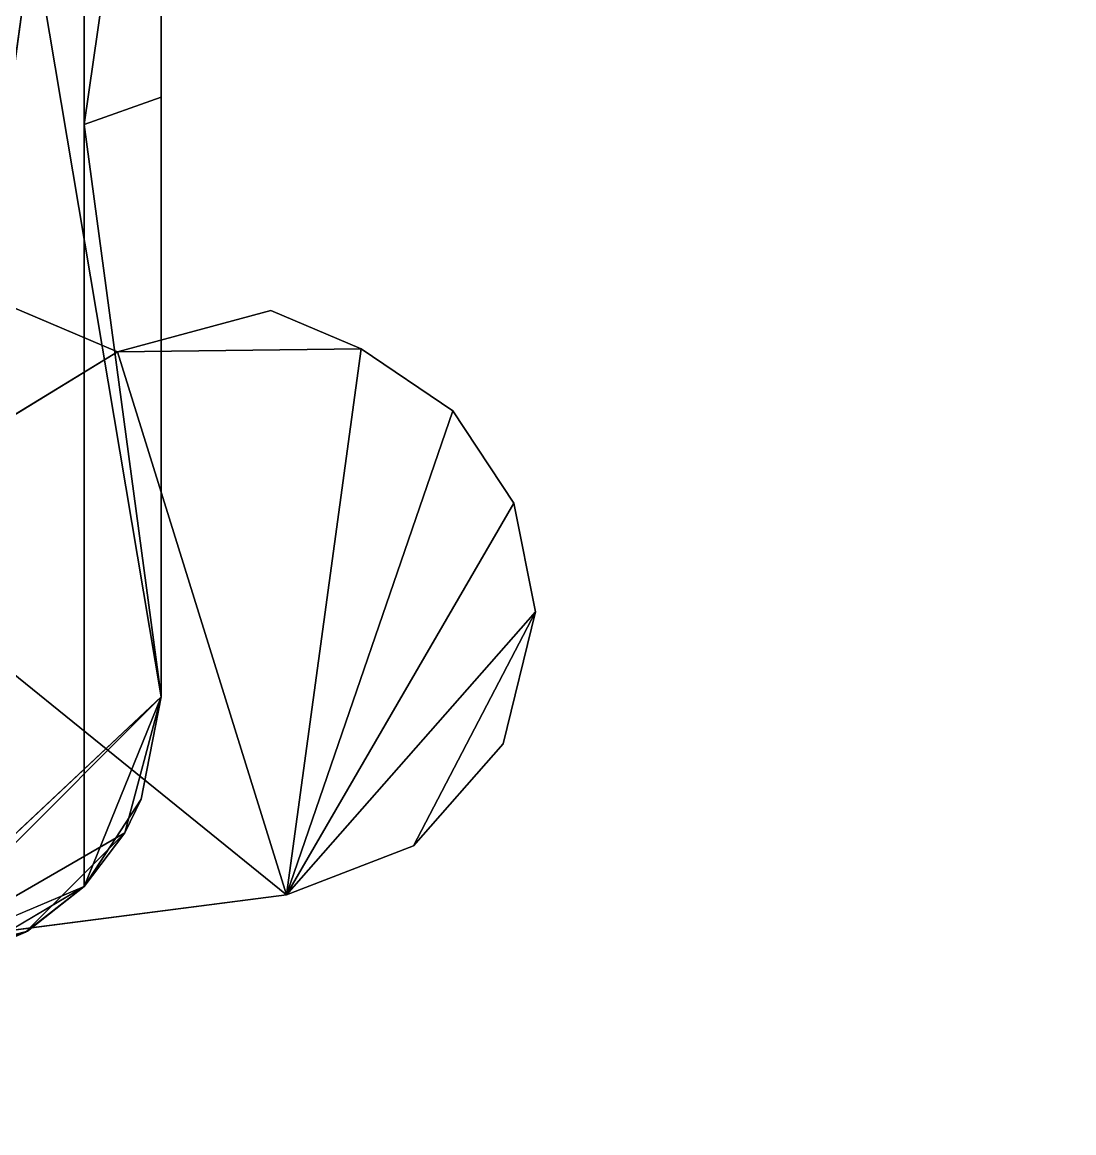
# Model space of a CAD drawing. Extents: x -80 to 3098, y -1530 to 80.
# Drawn here: x 2401.46 to 2413.07, y -1379.36 to -1367.1 of the extents above; entities that cross this region are included whole.
import ezdxf

# ---------------------------------------------------------------- set-up
doc = ezdxf.new("R2010")
doc.units = 0

# ---------------------------------------------------------------- blocks, each defined once
blk = doc.blocks.new('Kogan.esquinero recto derecho gola.Suelo1', base_point=(0, 68))
at = {"layer": 'Blanco', "color": 0}
for points in [[(0, 68), (0, 617), (1307, 617), (1307, 68)], [(0, 68, 18), (0, 617, 18), (1307, 617, 18), (1307, 68, 18)]]:
    blk.add_3dface(points, dxfattribs=at)
blk = doc.blocks.new('Kogan.esquinero recto derecho gola.Suelo')
at = {"layer": 'Blanco'}
blk.add_blockref('Kogan.esquinero recto derecho gola.Suelo1', (0, 68), dxfattribs=at)
blk = doc.blocks.new('Kogan.esquinero recto derecho gola.gola placa sin fijaciones [1]1', base_point=(1307, 86, 708))
at = {"layer": 'f-Grey Extreme Matt', "color": 0}
for points in [[(1307, 86, 780), (1307, 68, 780), (557, 68, 780), (557, 86, 780)], [(557, 86, 708), (557, 68, 708), (1307, 68, 708), (1307, 86, 708)]]:
    blk.add_3dface(points, dxfattribs=at)
blk = doc.blocks.new('Kogan.esquinero recto derecho gola.gola placa sin fijaciones [1]')
at = {"layer": 'f-Grey Extreme Matt'}
blk.add_blockref('Kogan.esquinero recto derecho gola.gola placa sin fijaciones [1]1', (1307, 86, 708), dxfattribs=at)
blk = doc.blocks.new('Kogan.esquinero recto derecho gola.puerta std (doble) [1]1', base_point=(1264.55, 68.8, 591.5))
at = {"layer": 'ACCESSORY', "color": 0, "invisible_edges": 8}
for points in [[(1282.61, 76.13, 623.65), (1281.412, 75.893, 623.65), (1285.734, 73.384, 623.65), (1282.61, 76.13, 623.65)], [(1282.61, 76.13, 623.65), (1281.412, 75.893, 623.65), (1285.734, 73.384, 623.65), (1282.61, 76.13, 623.65)], [(1282.61, 76.13, 616.35), (1281.412, 75.893, 616.35), (1281.412, 75.893, 623.65), (1282.61, 76.13, 616.35)], [(1282.61, 76.13, 616.35), (1281.412, 75.893, 616.35), (1281.412, 75.893, 623.65), (1282.61, 76.13, 616.35)], [(1282.61, 76.13, 623.65), (1282.61, 76.13, 616.35), (1281.412, 75.893, 623.65), (1282.61, 76.13, 623.65)], [(1282.61, 76.13, 623.65), (1282.61, 76.13, 616.35), (1281.412, 75.893, 623.65), (1282.61, 76.13, 623.65)], [(1285.734, 73.384, 616.35), (1281.412, 75.893, 616.35), (1282.61, 76.13, 616.35), (1285.734, 73.384, 616.35)], [(1285.734, 73.384, 616.35), (1281.412, 75.893, 616.35), (1282.61, 76.13, 616.35), (1285.734, 73.384, 616.35)], [(1285.193, 74.783, 623.65), (1282.61, 76.13, 623.65), (1285.734, 73.384, 623.65), (1285.193, 74.783, 623.65)], [(1285.193, 74.783, 623.65), (1282.61, 76.13, 623.65), (1285.734, 73.384, 623.65), (1285.193, 74.783, 623.65)], [(1285.193, 74.783, 623.65), (1284.067, 75.773, 623.65), (1282.61, 76.13, 623.65), (1285.193, 74.783, 623.65)], [(1285.193, 74.783, 623.65), (1284.067, 75.773, 623.65), (1282.61, 76.13, 623.65), (1285.193, 74.783, 623.65)], [(1282.61, 76.13, 623.65), (1284.067, 75.773, 623.65), (1284.067, 75.773, 616.35), (1282.61, 76.13, 623.65)], [(1282.61, 76.13, 623.65), (1284.067, 75.773, 623.65), (1284.067, 75.773, 616.35), (1282.61, 76.13, 623.65)], [(1282.61, 76.13, 616.35), (1282.61, 76.13, 623.65), (1284.067, 75.773, 616.35), (1282.61, 76.13, 616.35)], [(1282.61, 76.13, 616.35), (1282.61, 76.13, 623.65), (1284.067, 75.773, 616.35), (1282.61, 76.13, 616.35)], [(1285.193, 74.783, 616.35), (1285.734, 73.384, 616.35), (1282.61, 76.13, 616.35), (1285.193, 74.783, 616.35)], [(1285.193, 74.783, 616.35), (1285.734, 73.384, 616.35), (1282.61, 76.13, 616.35), (1285.193, 74.783, 616.35)], [(1284.067, 75.773, 616.35), (1285.193, 74.783, 616.35), (1282.61, 76.13, 616.35), (1284.067, 75.773, 616.35)], [(1284.067, 75.773, 616.35), (1285.193, 74.783, 616.35), (1282.61, 76.13, 616.35), (1284.067, 75.773, 616.35)], [(1281.412, 75.893, 623.65), (1280.394, 75.219, 623.65), (1285.734, 73.384, 623.65), (1281.412, 75.893, 623.65)], [(1281.412, 75.893, 623.65), (1280.394, 75.219, 623.65), (1285.734, 73.384, 623.65), (1281.412, 75.893, 623.65)], [(1281.412, 75.893, 623.65), (1280.394, 75.219, 616.35), (1280.394, 75.219, 623.65), (1281.412, 75.893, 623.65)], [(1281.412, 75.893, 623.65), (1280.394, 75.219, 616.35), (1280.394, 75.219, 623.65), (1281.412, 75.893, 623.65)], [(1281.412, 75.893, 616.35), (1280.394, 75.219, 616.35), (1281.412, 75.893, 623.65), (1281.412, 75.893, 616.35)], [(1281.412, 75.893, 616.35), (1280.394, 75.219, 616.35), (1281.412, 75.893, 623.65), (1281.412, 75.893, 616.35)], [(1280.394, 75.219, 616.35), (1281.412, 75.893, 616.35), (1285.734, 73.384, 616.35), (1280.394, 75.219, 616.35)], [(1280.394, 75.219, 616.35), (1281.412, 75.893, 616.35), (1285.734, 73.384, 616.35), (1280.394, 75.219, 616.35)], [(1280.394, 75.219, 623.65), (1279.709, 74.208, 623.65), (1285.734, 73.384, 623.65), (1280.394, 75.219, 623.65)], [(1280.394, 75.219, 623.65), (1279.709, 74.208, 623.65), (1285.734, 73.384, 623.65), (1280.394, 75.219, 623.65)], [(1279.709, 74.208, 616.35), (1280.394, 75.219, 616.35), (1285.734, 73.384, 616.35), (1279.709, 74.208, 616.35)], [(1279.709, 74.208, 616.35), (1280.394, 75.219, 616.35), (1285.734, 73.384, 616.35), (1279.709, 74.208, 616.35)], [(1279.287, 73.211, 623.65), (1279.741, 71.517, 623.65), (1279.709, 74.208, 623.65), (1279.287, 73.211, 623.65)], [(1279.287, 73.211, 623.65), (1279.741, 71.517, 623.65), (1279.709, 74.208, 623.65), (1279.287, 73.211, 623.65)], [(1279.287, 73.211, 616.35), (1279.287, 73.211, 623.65), (1279.709, 74.208, 623.65), (1279.287, 73.211, 616.35)], [(1279.287, 73.211, 616.35), (1279.287, 73.211, 623.65), (1279.709, 74.208, 623.65), (1279.287, 73.211, 616.35)], [(1279.709, 74.208, 616.35), (1279.287, 73.211, 616.35), (1279.709, 74.208, 623.65), (1279.709, 74.208, 616.35)], [(1279.709, 74.208, 616.35), (1279.287, 73.211, 616.35), (1279.709, 74.208, 623.65), (1279.709, 74.208, 616.35)], [(1279.287, 73.211, 616.35), (1279.709, 74.208, 616.35), (1279.741, 71.517, 616.35), (1279.287, 73.211, 616.35)], [(1279.287, 73.211, 616.35), (1279.709, 74.208, 616.35), (1279.741, 71.517, 616.35), (1279.287, 73.211, 616.35)], [(1279.709, 74.208, 623.65), (1279.741, 71.517, 623.65), (1285.734, 73.384, 623.65), (1279.709, 74.208, 623.65)], [(1279.709, 74.208, 623.65), (1279.741, 71.517, 623.65), (1285.734, 73.384, 623.65), (1279.709, 74.208, 623.65)], [(1279.741, 71.517, 616.35), (1279.709, 74.208, 616.35), (1285.734, 73.384, 616.35), (1279.741, 71.517, 616.35)], [(1279.741, 71.517, 616.35), (1279.709, 74.208, 616.35), (1285.734, 73.384, 616.35), (1279.741, 71.517, 616.35)], [(1281.671, 68.357, 623.65), (1285.734, 73.384, 623.65), (1279.741, 71.517, 623.65), (1281.671, 68.357, 623.65)], [(1281.671, 68.357, 623.65), (1285.734, 73.384, 623.65), (1279.741, 71.517, 623.65), (1281.671, 68.357, 623.65)], [(1279.741, 71.517, 616.35), (1285.734, 73.384, 616.35), (1281.671, 68.357, 616.35), (1279.741, 71.517, 616.35)], [(1279.741, 71.517, 616.35), (1285.734, 73.384, 616.35), (1281.671, 68.357, 616.35), (1279.741, 71.517, 616.35)], [(1285.734, 73.384, 623.65), (1281.671, 68.357, 623.65), (1286.625, 66.499, 623.65), (1285.734, 73.384, 623.65)], [(1285.734, 73.384, 623.65), (1281.671, 68.357, 623.65), (1286.625, 66.499, 623.65), (1285.734, 73.384, 623.65)], [(1285.734, 73.384, 616.35), (1286.625, 66.499, 616.35), (1281.671, 68.357, 616.35), (1285.734, 73.384, 616.35)], [(1285.734, 73.384, 616.35), (1286.625, 66.499, 616.35), (1281.671, 68.357, 616.35), (1285.734, 73.384, 616.35)], [(1267.55, 72, 648.5), (1264.55, 68.8, 648.5), (1283.55, 72, 648.5), (1267.55, 72, 648.5)], [(1267.55, 72, 648.5), (1264.55, 68.8, 648.5), (1283.55, 72, 648.5), (1267.55, 72, 648.5)], [(1264.55, 68.8, 648.5), (1286.55, 68.8, 648.5), (1283.55, 72, 648.5), (1264.55, 68.8, 648.5)], [(1264.55, 68.8, 648.5), (1286.55, 68.8, 648.5), (1283.55, 72, 648.5), (1264.55, 68.8, 648.5)], [(1267.55, 72, 591.5), (1283.55, 72, 591.5), (1264.55, 68.8, 591.5), (1267.55, 72, 591.5)], [(1267.55, 72, 591.5), (1283.55, 72, 591.5), (1264.55, 68.8, 591.5), (1267.55, 72, 591.5)], [(1286.55, 68.8, 591.5), (1264.55, 68.8, 591.5), (1283.55, 72, 591.5), (1286.55, 68.8, 591.5)], [(1286.55, 68.8, 591.5), (1264.55, 68.8, 591.5), (1283.55, 72, 591.5), (1286.55, 68.8, 591.5)], [(1271.345, 72, 632.956), (1267.55, 72, 648.5), (1276.931, 72, 636.858), (1271.345, 72, 632.956)], [(1271.345, 72, 632.956), (1267.55, 72, 648.5), (1276.931, 72, 636.858), (1271.345, 72, 632.956)], [(1283.55, 72, 648.5), (1276.931, 72, 636.858), (1267.55, 72, 648.5), (1283.55, 72, 648.5)], [(1283.55, 72, 648.5), (1276.931, 72, 636.858), (1267.55, 72, 648.5), (1283.55, 72, 648.5)], [(1271.345, 72, 607.044), (1276.931, 72, 603.142), (1267.55, 72, 591.5), (1271.345, 72, 607.044)], [(1271.345, 72, 607.044), (1276.931, 72, 603.142), (1267.55, 72, 591.5), (1271.345, 72, 607.044)], [(1283.55, 72, 591.5), (1267.55, 72, 591.5), (1276.931, 72, 603.142), (1283.55, 72, 591.5)], [(1283.55, 72, 591.5), (1267.55, 72, 591.5), (1276.931, 72, 603.142), (1283.55, 72, 591.5)], [(1277.233, 71.15, 636.992), (1270.383, 71.15, 631.897), (1271.345, 72, 632.956), (1277.233, 71.15, 636.992)], [(1277.233, 71.15, 636.992), (1270.383, 71.15, 631.897), (1271.345, 72, 632.956), (1277.233, 71.15, 636.992)], [(1277.233, 71.15, 603.008), (1271.345, 72, 607.044), (1270.383, 71.15, 608.103), (1277.233, 71.15, 603.008)], [(1277.233, 71.15, 603.008), (1271.345, 72, 607.044), (1270.383, 71.15, 608.103), (1277.233, 71.15, 603.008)], [(1276.931, 72, 636.858), (1277.233, 71.15, 636.992), (1271.345, 72, 632.956), (1276.931, 72, 636.858)], [(1276.931, 72, 636.858), (1277.233, 71.15, 636.992), (1271.345, 72, 632.956), (1276.931, 72, 636.858)], [(1276.931, 72, 603.142), (1271.345, 72, 607.044), (1277.233, 71.15, 603.008), (1276.931, 72, 603.142)], [(1276.931, 72, 603.142), (1271.345, 72, 607.044), (1277.233, 71.15, 603.008), (1276.931, 72, 603.142)], [(1283.55, 72, 638.473), (1276.931, 72, 636.858), (1283.55, 72, 648.5), (1283.55, 72, 638.473)], [(1283.55, 72, 638.473), (1276.931, 72, 636.858), (1283.55, 72, 648.5), (1283.55, 72, 638.473)], [(1276.931, 72, 636.858), (1283.55, 72, 638.473), (1277.233, 71.15, 636.992), (1276.931, 72, 636.858)], [(1276.931, 72, 636.858), (1283.55, 72, 638.473), (1277.233, 71.15, 636.992), (1276.931, 72, 636.858)], [(1276.931, 72, 603.142), (1277.233, 71.15, 603.008), (1283.55, 72, 601.527), (1276.931, 72, 603.142)], [(1276.931, 72, 603.142), (1277.233, 71.15, 603.008), (1283.55, 72, 601.527), (1276.931, 72, 603.142)], [(1283.55, 72, 601.527), (1283.55, 72, 591.5), (1276.931, 72, 603.142), (1283.55, 72, 601.527)], [(1283.55, 72, 601.527), (1283.55, 72, 591.5), (1276.931, 72, 603.142), (1283.55, 72, 601.527)], [(1285.642, 71.15, 638.468), (1277.233, 71.15, 636.992), (1283.55, 72, 638.473), (1285.642, 71.15, 638.468)], [(1285.642, 71.15, 638.468), (1277.233, 71.15, 636.992), (1283.55, 72, 638.473), (1285.642, 71.15, 638.468)], [(1277.233, 71.15, 603.008), (1285.642, 71.15, 601.532), (1283.55, 72, 601.527), (1277.233, 71.15, 603.008)], [(1277.233, 71.15, 603.008), (1285.642, 71.15, 601.532), (1283.55, 72, 601.527), (1277.233, 71.15, 603.008)], [(1283.55, 72, 648.5), (1286.55, 68.8, 648.5), (1286.55, 69, 648.5), (1283.55, 72, 648.5)], [(1283.55, 72, 648.5), (1286.55, 68.8, 648.5), (1286.55, 69, 648.5), (1283.55, 72, 648.5)], [(1285.05, 71.598, 648.5), (1283.55, 72, 648.5), (1286.55, 69, 648.5), (1285.05, 71.598, 648.5)], [(1285.05, 71.598, 648.5), (1283.55, 72, 648.5), (1286.55, 69, 648.5), (1285.05, 71.598, 648.5)], [(1283.55, 72, 648.5), (1285.05, 71.598, 648.5), (1284.68, 71.779, 638.5), (1283.55, 72, 648.5)], [(1283.55, 72, 648.5), (1285.05, 71.598, 648.5), (1284.68, 71.779, 638.5), (1283.55, 72, 648.5)], [(1283.55, 72, 638.473), (1283.55, 72, 648.5), (1284.68, 71.779, 638.5), (1283.55, 72, 638.473)], [(1283.55, 72, 638.473), (1283.55, 72, 648.5), (1284.68, 71.779, 638.5), (1283.55, 72, 638.473)], [(1284.68, 71.779, 638.5), (1285.642, 71.15, 638.468), (1283.55, 72, 638.473), (1284.68, 71.779, 638.5)], [(1284.68, 71.779, 638.5), (1285.642, 71.15, 638.468), (1283.55, 72, 638.473), (1284.68, 71.779, 638.5)], [(1285.642, 71.15, 601.532), (1284.679, 71.78, 601.5), (1283.55, 72, 601.527), (1285.642, 71.15, 601.532)], [(1285.642, 71.15, 601.532), (1284.679, 71.78, 601.5), (1283.55, 72, 601.527), (1285.642, 71.15, 601.532)], [(1283.55, 72, 601.527), (1284.679, 71.78, 601.5), (1283.55, 72, 591.5), (1283.55, 72, 601.527)], [(1283.55, 72, 601.527), (1284.679, 71.78, 601.5), (1283.55, 72, 591.5), (1283.55, 72, 601.527)], [(1283.55, 72, 591.5), (1284.679, 71.78, 601.5), (1285.05, 71.598, 591.5), (1283.55, 72, 591.5)], [(1283.55, 72, 591.5), (1284.679, 71.78, 601.5), (1285.05, 71.598, 591.5), (1283.55, 72, 591.5)], [(1285.642, 71.15, 601.532), (1285.05, 71.598, 591.5), (1284.679, 71.78, 601.5), (1285.642, 71.15, 601.532)], [(1285.642, 71.15, 601.532), (1285.05, 71.598, 591.5), (1284.679, 71.78, 601.5), (1285.642, 71.15, 601.532)], [(1284.68, 71.779, 638.5), (1285.05, 71.598, 648.5), (1285.642, 71.15, 638.468), (1284.68, 71.779, 638.5)], [(1284.68, 71.779, 638.5), (1285.05, 71.598, 648.5), (1285.642, 71.15, 638.468), (1284.68, 71.779, 638.5)], [(1286.148, 70.5, 648.5), (1285.05, 71.598, 648.5), (1286.55, 69, 648.5), (1286.148, 70.5, 648.5)], [(1286.148, 70.5, 648.5), (1285.05, 71.598, 648.5), (1286.55, 69, 648.5), (1286.148, 70.5, 648.5)], [(1285.05, 71.598, 648.5), (1286.148, 70.5, 648.5), (1285.642, 71.15, 638.468), (1285.05, 71.598, 648.5)], [(1285.05, 71.598, 648.5), (1286.148, 70.5, 648.5), (1285.642, 71.15, 638.468), (1285.05, 71.598, 648.5)], [(1285.642, 71.15, 601.532), (1286.148, 70.5, 591.5), (1285.05, 71.598, 591.5), (1285.642, 71.15, 601.532)], [(1285.642, 71.15, 601.532), (1286.148, 70.5, 591.5), (1285.05, 71.598, 591.5), (1285.642, 71.15, 601.532)], [(1285.05, 71.598, 591.5), (1286.148, 70.5, 591.5), (1286.55, 69, 591.5), (1285.05, 71.598, 591.5)], [(1285.05, 71.598, 591.5), (1286.148, 70.5, 591.5), (1286.55, 69, 591.5), (1285.05, 71.598, 591.5)], [(1278.885, 69.497, 623.65), (1281.671, 68.357, 623.65), (1279.741, 71.517, 623.65), (1278.885, 69.497, 623.65)], [(1278.885, 69.497, 623.65), (1281.671, 68.357, 623.65), (1279.741, 71.517, 623.65), (1278.885, 69.497, 623.65)], [(1278.885, 69.497, 616.35), (1279.741, 71.517, 616.35), (1281.671, 68.357, 616.35), (1278.885, 69.497, 616.35)], [(1278.885, 69.497, 616.35), (1279.741, 71.517, 616.35), (1281.671, 68.357, 616.35), (1278.885, 69.497, 616.35)], [(1277.233, 71.15, 636.992), (1271, 71.15, 630.1), (1270.383, 71.15, 631.897), (1277.233, 71.15, 636.992)], [(1277.233, 71.15, 636.992), (1271, 71.15, 630.1), (1270.383, 71.15, 631.897), (1277.233, 71.15, 636.992)], [(1270.383, 71.15, 608.103), (1271, 71.15, 609.9), (1277.233, 71.15, 603.008), (1270.383, 71.15, 608.103)], [(1270.383, 71.15, 608.103), (1271, 71.15, 609.9), (1277.233, 71.15, 603.008), (1270.383, 71.15, 608.103)], [(1285.642, 71.15, 630.1), (1271, 71.15, 630.1), (1277.233, 71.15, 636.992), (1285.642, 71.15, 630.1)], [(1285.642, 71.15, 630.1), (1271, 71.15, 630.1), (1277.233, 71.15, 636.992), (1285.642, 71.15, 630.1)], [(1271, 71.15, 630.1), (1286.55, 69, 630.1), (1271, 57.6, 630.1), (1271, 71.15, 630.1)], [(1271, 71.15, 630.1), (1286.55, 69, 630.1), (1271, 57.6, 630.1), (1271, 71.15, 630.1)], [(1271, 71.15, 630.1), (1285.642, 71.15, 630.1), (1286.55, 69, 630.1), (1271, 71.15, 630.1)], [(1271, 71.15, 630.1), (1285.642, 71.15, 630.1), (1286.55, 69, 630.1), (1271, 71.15, 630.1)], [(1271, 71.15, 609.9), (1271, 57.6, 609.9), (1286.55, 69, 609.9), (1271, 71.15, 609.9)], [(1271, 71.15, 609.9), (1271, 57.6, 609.9), (1286.55, 69, 609.9), (1271, 71.15, 609.9)], [(1285.642, 71.15, 609.9), (1271, 71.15, 609.9), (1286.55, 69, 609.9), (1285.642, 71.15, 609.9)], [(1285.642, 71.15, 609.9), (1271, 71.15, 609.9), (1286.55, 69, 609.9), (1285.642, 71.15, 609.9)], [(1285.642, 71.15, 609.9), (1277.233, 71.15, 603.008), (1271, 71.15, 609.9), (1285.642, 71.15, 609.9)], [(1285.642, 71.15, 609.9), (1277.233, 71.15, 603.008), (1271, 71.15, 609.9), (1285.642, 71.15, 609.9)], [(1285.642, 71.15, 638.468), (1285.642, 71.15, 630.1), (1277.233, 71.15, 636.992), (1285.642, 71.15, 638.468)], [(1285.642, 71.15, 638.468), (1285.642, 71.15, 630.1), (1277.233, 71.15, 636.992), (1285.642, 71.15, 638.468)], [(1285.642, 71.15, 601.532), (1277.233, 71.15, 603.008), (1285.642, 71.15, 609.9), (1285.642, 71.15, 601.532)], [(1285.642, 71.15, 601.532), (1277.233, 71.15, 603.008), (1285.642, 71.15, 609.9), (1285.642, 71.15, 601.532)], [(1286.134, 70.524, 630.1), (1285.642, 71.15, 638.468), (1286.148, 70.5, 648.5), (1286.134, 70.524, 630.1)], [(1286.134, 70.524, 630.1), (1285.642, 71.15, 638.468), (1286.148, 70.5, 648.5), (1286.134, 70.524, 630.1)], [(1285.642, 71.15, 630.1), (1285.642, 71.15, 638.468), (1286.134, 70.524, 630.1), (1285.642, 71.15, 630.1)], [(1285.642, 71.15, 630.1), (1285.642, 71.15, 638.468), (1286.134, 70.524, 630.1), (1285.642, 71.15, 630.1)], [(1286.55, 69, 630.1), (1285.642, 71.15, 630.1), (1286.134, 70.524, 630.1), (1286.55, 69, 630.1)], [(1286.55, 69, 630.1), (1285.642, 71.15, 630.1), (1286.134, 70.524, 630.1), (1286.55, 69, 630.1)], [(1285.642, 71.15, 609.9), (1286.55, 69, 609.9), (1286.444, 69.79, 609.9), (1285.642, 71.15, 609.9)], [(1285.642, 71.15, 609.9), (1286.55, 69, 609.9), (1286.444, 69.79, 609.9), (1285.642, 71.15, 609.9)], [(1285.642, 71.15, 609.9), (1286.444, 69.79, 609.9), (1286.134, 70.524, 609.9), (1285.642, 71.15, 609.9)], [(1285.642, 71.15, 609.9), (1286.444, 69.79, 609.9), (1286.134, 70.524, 609.9), (1285.642, 71.15, 609.9)], [(1285.642, 71.15, 601.532), (1286.134, 70.524, 609.9), (1286.148, 70.5, 591.5), (1285.642, 71.15, 601.532)], [(1285.642, 71.15, 601.532), (1286.134, 70.524, 609.9), (1286.148, 70.5, 591.5), (1285.642, 71.15, 601.532)], [(1285.642, 71.15, 609.9), (1286.134, 70.524, 609.9), (1285.642, 71.15, 601.532), (1285.642, 71.15, 609.9)], [(1285.642, 71.15, 609.9), (1286.134, 70.524, 609.9), (1285.642, 71.15, 601.532), (1285.642, 71.15, 609.9)], [(1286.444, 69.79, 630.1), (1286.134, 70.524, 630.1), (1286.148, 70.5, 648.5), (1286.444, 69.79, 630.1)], [(1286.444, 69.79, 630.1), (1286.134, 70.524, 630.1), (1286.148, 70.5, 648.5), (1286.444, 69.79, 630.1)], [(1286.444, 69.79, 630.1), (1286.55, 69, 630.1), (1286.134, 70.524, 630.1), (1286.444, 69.79, 630.1)], [(1286.444, 69.79, 630.1), (1286.55, 69, 630.1), (1286.134, 70.524, 630.1), (1286.444, 69.79, 630.1)], [(1286.444, 69.79, 609.9), (1286.148, 70.5, 591.5), (1286.134, 70.524, 609.9), (1286.444, 69.79, 609.9)], [(1286.444, 69.79, 609.9), (1286.148, 70.5, 591.5), (1286.134, 70.524, 609.9), (1286.444, 69.79, 609.9)], [(1286.55, 69, 648.5), (1286.444, 69.79, 630.1), (1286.148, 70.5, 648.5), (1286.55, 69, 648.5)], [(1286.55, 69, 648.5), (1286.444, 69.79, 630.1), (1286.148, 70.5, 648.5), (1286.55, 69, 648.5)], [(1286.55, 69, 591.5), (1286.148, 70.5, 591.5), (1286.444, 69.79, 609.9), (1286.55, 69, 591.5)], [(1286.55, 69, 591.5), (1286.148, 70.5, 591.5), (1286.444, 69.79, 609.9), (1286.55, 69, 591.5)]]:
    blk.add_3dface(points, dxfattribs=at)
at = {"layer": 'ACCESSORY', "color": 0}
for points in [[(1285.193, 74.783, 623.65), (1285.193, 74.783, 616.35), (1284.067, 75.773, 616.35), (1284.067, 75.773, 623.65)], [(1285.193, 74.783, 623.65), (1285.193, 74.783, 616.35), (1284.067, 75.773, 616.35), (1284.067, 75.773, 623.65)], [(1280.394, 75.219, 623.65), (1280.394, 75.219, 616.35), (1279.709, 74.208, 616.35), (1279.709, 74.208, 623.65)], [(1280.394, 75.219, 623.65), (1280.394, 75.219, 616.35), (1279.709, 74.208, 616.35), (1279.709, 74.208, 623.65)], [(1285.734, 73.384, 623.65), (1285.734, 73.384, 616.35), (1285.193, 74.783, 616.35), (1285.193, 74.783, 623.65)], [(1285.734, 73.384, 623.65), (1285.734, 73.384, 616.35), (1285.193, 74.783, 616.35), (1285.193, 74.783, 623.65)], [(1286.625, 66.499, 623.65), (1286.625, 66.499, 616.35), (1285.734, 73.384, 616.35), (1285.734, 73.384, 623.65)], [(1286.625, 66.499, 623.65), (1286.625, 66.499, 616.35), (1285.734, 73.384, 616.35), (1285.734, 73.384, 623.65)], [(1279.741, 71.517, 616.35), (1279.741, 71.517, 623.65), (1279.287, 73.211, 623.65), (1279.287, 73.211, 616.35)], [(1279.741, 71.517, 616.35), (1279.741, 71.517, 623.65), (1279.287, 73.211, 623.65), (1279.287, 73.211, 616.35)], [(1283.55, 72, 591.5), (1285.05, 71.598, 591.5), (1286.55, 69, 591.5), (1286.55, 68.8, 591.5)], [(1283.55, 72, 591.5), (1285.05, 71.598, 591.5), (1286.55, 69, 591.5), (1286.55, 68.8, 591.5)], [(1279.741, 71.517, 623.65), (1279.741, 71.517, 616.35), (1278.885, 69.497, 616.35), (1278.885, 69.497, 623.65)], [(1279.741, 71.517, 623.65), (1279.741, 71.517, 616.35), (1278.885, 69.497, 616.35), (1278.885, 69.497, 623.65)]]:
    blk.add_3dface(points, dxfattribs=at)
blk = doc.blocks.new('Kogan.esquinero recto derecho gola.puerta std (doble) [1]2', base_point=(1264.55, 68.8, 91.5))
at = {"layer": 'ACCESSORY', "color": 0, "invisible_edges": 8}
for points in [[(1282.61, 76.13, 123.65), (1281.412, 75.893, 123.65), (1285.734, 73.384, 123.65), (1282.61, 76.13, 123.65)], [(1282.61, 76.13, 123.65), (1281.412, 75.893, 123.65), (1285.734, 73.384, 123.65), (1282.61, 76.13, 123.65)], [(1282.61, 76.13, 116.35), (1281.412, 75.893, 116.35), (1281.412, 75.893, 123.65), (1282.61, 76.13, 116.35)], [(1282.61, 76.13, 116.35), (1281.412, 75.893, 116.35), (1281.412, 75.893, 123.65), (1282.61, 76.13, 116.35)], [(1282.61, 76.13, 123.65), (1282.61, 76.13, 116.35), (1281.412, 75.893, 123.65), (1282.61, 76.13, 123.65)], [(1282.61, 76.13, 123.65), (1282.61, 76.13, 116.35), (1281.412, 75.893, 123.65), (1282.61, 76.13, 123.65)], [(1285.734, 73.384, 116.35), (1281.412, 75.893, 116.35), (1282.61, 76.13, 116.35), (1285.734, 73.384, 116.35)], [(1285.734, 73.384, 116.35), (1281.412, 75.893, 116.35), (1282.61, 76.13, 116.35), (1285.734, 73.384, 116.35)], [(1285.193, 74.783, 123.65), (1282.61, 76.13, 123.65), (1285.734, 73.384, 123.65), (1285.193, 74.783, 123.65)], [(1285.193, 74.783, 123.65), (1282.61, 76.13, 123.65), (1285.734, 73.384, 123.65), (1285.193, 74.783, 123.65)], [(1285.193, 74.783, 123.65), (1284.067, 75.773, 123.65), (1282.61, 76.13, 123.65), (1285.193, 74.783, 123.65)], [(1285.193, 74.783, 123.65), (1284.067, 75.773, 123.65), (1282.61, 76.13, 123.65), (1285.193, 74.783, 123.65)], [(1282.61, 76.13, 123.65), (1284.067, 75.773, 123.65), (1284.067, 75.773, 116.35), (1282.61, 76.13, 123.65)], [(1282.61, 76.13, 123.65), (1284.067, 75.773, 123.65), (1284.067, 75.773, 116.35), (1282.61, 76.13, 123.65)], [(1282.61, 76.13, 116.35), (1282.61, 76.13, 123.65), (1284.067, 75.773, 116.35), (1282.61, 76.13, 116.35)], [(1282.61, 76.13, 116.35), (1282.61, 76.13, 123.65), (1284.067, 75.773, 116.35), (1282.61, 76.13, 116.35)], [(1285.193, 74.783, 116.35), (1285.734, 73.384, 116.35), (1282.61, 76.13, 116.35), (1285.193, 74.783, 116.35)], [(1285.193, 74.783, 116.35), (1285.734, 73.384, 116.35), (1282.61, 76.13, 116.35), (1285.193, 74.783, 116.35)], [(1284.067, 75.773, 116.35), (1285.193, 74.783, 116.35), (1282.61, 76.13, 116.35), (1284.067, 75.773, 116.35)], [(1284.067, 75.773, 116.35), (1285.193, 74.783, 116.35), (1282.61, 76.13, 116.35), (1284.067, 75.773, 116.35)], [(1281.412, 75.893, 123.65), (1280.394, 75.219, 123.65), (1285.734, 73.384, 123.65), (1281.412, 75.893, 123.65)], [(1281.412, 75.893, 123.65), (1280.394, 75.219, 123.65), (1285.734, 73.384, 123.65), (1281.412, 75.893, 123.65)], [(1281.412, 75.893, 123.65), (1280.394, 75.219, 116.35), (1280.394, 75.219, 123.65), (1281.412, 75.893, 123.65)], [(1281.412, 75.893, 123.65), (1280.394, 75.219, 116.35), (1280.394, 75.219, 123.65), (1281.412, 75.893, 123.65)], [(1281.412, 75.893, 116.35), (1280.394, 75.219, 116.35), (1281.412, 75.893, 123.65), (1281.412, 75.893, 116.35)], [(1281.412, 75.893, 116.35), (1280.394, 75.219, 116.35), (1281.412, 75.893, 123.65), (1281.412, 75.893, 116.35)], [(1280.394, 75.219, 116.35), (1281.412, 75.893, 116.35), (1285.734, 73.384, 116.35), (1280.394, 75.219, 116.35)], [(1280.394, 75.219, 116.35), (1281.412, 75.893, 116.35), (1285.734, 73.384, 116.35), (1280.394, 75.219, 116.35)], [(1280.394, 75.219, 123.65), (1279.709, 74.208, 123.65), (1285.734, 73.384, 123.65), (1280.394, 75.219, 123.65)], [(1280.394, 75.219, 123.65), (1279.709, 74.208, 123.65), (1285.734, 73.384, 123.65), (1280.394, 75.219, 123.65)], [(1279.709, 74.208, 116.35), (1280.394, 75.219, 116.35), (1285.734, 73.384, 116.35), (1279.709, 74.208, 116.35)], [(1279.709, 74.208, 116.35), (1280.394, 75.219, 116.35), (1285.734, 73.384, 116.35), (1279.709, 74.208, 116.35)], [(1279.287, 73.211, 123.65), (1279.741, 71.517, 123.65), (1279.709, 74.208, 123.65), (1279.287, 73.211, 123.65)], [(1279.287, 73.211, 123.65), (1279.741, 71.517, 123.65), (1279.709, 74.208, 123.65), (1279.287, 73.211, 123.65)], [(1279.287, 73.211, 116.35), (1279.287, 73.211, 123.65), (1279.709, 74.208, 123.65), (1279.287, 73.211, 116.35)], [(1279.287, 73.211, 116.35), (1279.287, 73.211, 123.65), (1279.709, 74.208, 123.65), (1279.287, 73.211, 116.35)], [(1279.709, 74.208, 116.35), (1279.287, 73.211, 116.35), (1279.709, 74.208, 123.65), (1279.709, 74.208, 116.35)], [(1279.709, 74.208, 116.35), (1279.287, 73.211, 116.35), (1279.709, 74.208, 123.65), (1279.709, 74.208, 116.35)], [(1279.287, 73.211, 116.35), (1279.709, 74.208, 116.35), (1279.741, 71.517, 116.35), (1279.287, 73.211, 116.35)], [(1279.287, 73.211, 116.35), (1279.709, 74.208, 116.35), (1279.741, 71.517, 116.35), (1279.287, 73.211, 116.35)], [(1279.709, 74.208, 123.65), (1279.741, 71.517, 123.65), (1285.734, 73.384, 123.65), (1279.709, 74.208, 123.65)], [(1279.709, 74.208, 123.65), (1279.741, 71.517, 123.65), (1285.734, 73.384, 123.65), (1279.709, 74.208, 123.65)], [(1279.741, 71.517, 116.35), (1279.709, 74.208, 116.35), (1285.734, 73.384, 116.35), (1279.741, 71.517, 116.35)], [(1279.741, 71.517, 116.35), (1279.709, 74.208, 116.35), (1285.734, 73.384, 116.35), (1279.741, 71.517, 116.35)], [(1281.671, 68.357, 123.65), (1285.734, 73.384, 123.65), (1279.741, 71.517, 123.65), (1281.671, 68.357, 123.65)], [(1281.671, 68.357, 123.65), (1285.734, 73.384, 123.65), (1279.741, 71.517, 123.65), (1281.671, 68.357, 123.65)], [(1279.741, 71.517, 116.35), (1285.734, 73.384, 116.35), (1281.671, 68.357, 116.35), (1279.741, 71.517, 116.35)], [(1279.741, 71.517, 116.35), (1285.734, 73.384, 116.35), (1281.671, 68.357, 116.35), (1279.741, 71.517, 116.35)], [(1285.734, 73.384, 123.65), (1281.671, 68.357, 123.65), (1286.625, 66.499, 123.65), (1285.734, 73.384, 123.65)], [(1285.734, 73.384, 123.65), (1281.671, 68.357, 123.65), (1286.625, 66.499, 123.65), (1285.734, 73.384, 123.65)], [(1285.734, 73.384, 116.35), (1286.625, 66.499, 116.35), (1281.671, 68.357, 116.35), (1285.734, 73.384, 116.35)], [(1285.734, 73.384, 116.35), (1286.625, 66.499, 116.35), (1281.671, 68.357, 116.35), (1285.734, 73.384, 116.35)], [(1267.55, 72, 148.5), (1264.55, 68.8, 148.5), (1283.55, 72, 148.5), (1267.55, 72, 148.5)], [(1267.55, 72, 148.5), (1264.55, 68.8, 148.5), (1283.55, 72, 148.5), (1267.55, 72, 148.5)], [(1264.55, 68.8, 148.5), (1286.55, 68.8, 148.5), (1283.55, 72, 148.5), (1264.55, 68.8, 148.5)], [(1264.55, 68.8, 148.5), (1286.55, 68.8, 148.5), (1283.55, 72, 148.5), (1264.55, 68.8, 148.5)], [(1267.55, 72, 91.5), (1283.55, 72, 91.5), (1264.55, 68.8, 91.5), (1267.55, 72, 91.5)], [(1267.55, 72, 91.5), (1283.55, 72, 91.5), (1264.55, 68.8, 91.5), (1267.55, 72, 91.5)], [(1286.55, 68.8, 91.5), (1264.55, 68.8, 91.5), (1283.55, 72, 91.5), (1286.55, 68.8, 91.5)], [(1286.55, 68.8, 91.5), (1264.55, 68.8, 91.5), (1283.55, 72, 91.5), (1286.55, 68.8, 91.5)], [(1271.345, 72, 132.956), (1267.55, 72, 148.5), (1276.931, 72, 136.858), (1271.345, 72, 132.956)], [(1271.345, 72, 132.956), (1267.55, 72, 148.5), (1276.931, 72, 136.858), (1271.345, 72, 132.956)], [(1283.55, 72, 148.5), (1276.931, 72, 136.858), (1267.55, 72, 148.5), (1283.55, 72, 148.5)], [(1283.55, 72, 148.5), (1276.931, 72, 136.858), (1267.55, 72, 148.5), (1283.55, 72, 148.5)], [(1271.345, 72, 107.044), (1276.931, 72, 103.142), (1267.55, 72, 91.5), (1271.345, 72, 107.044)], [(1271.345, 72, 107.044), (1276.931, 72, 103.142), (1267.55, 72, 91.5), (1271.345, 72, 107.044)], [(1283.55, 72, 91.5), (1267.55, 72, 91.5), (1276.931, 72, 103.142), (1283.55, 72, 91.5)], [(1283.55, 72, 91.5), (1267.55, 72, 91.5), (1276.931, 72, 103.142), (1283.55, 72, 91.5)], [(1277.233, 71.15, 136.992), (1270.383, 71.15, 131.897), (1271.345, 72, 132.956), (1277.233, 71.15, 136.992)], [(1277.233, 71.15, 136.992), (1270.383, 71.15, 131.897), (1271.345, 72, 132.956), (1277.233, 71.15, 136.992)], [(1277.233, 71.15, 103.008), (1271.345, 72, 107.044), (1270.383, 71.15, 108.103), (1277.233, 71.15, 103.008)], [(1277.233, 71.15, 103.008), (1271.345, 72, 107.044), (1270.383, 71.15, 108.103), (1277.233, 71.15, 103.008)], [(1276.931, 72, 136.858), (1277.233, 71.15, 136.992), (1271.345, 72, 132.956), (1276.931, 72, 136.858)], [(1276.931, 72, 136.858), (1277.233, 71.15, 136.992), (1271.345, 72, 132.956), (1276.931, 72, 136.858)], [(1276.931, 72, 103.142), (1271.345, 72, 107.044), (1277.233, 71.15, 103.008), (1276.931, 72, 103.142)], [(1276.931, 72, 103.142), (1271.345, 72, 107.044), (1277.233, 71.15, 103.008), (1276.931, 72, 103.142)], [(1283.55, 72, 138.473), (1276.931, 72, 136.858), (1283.55, 72, 148.5), (1283.55, 72, 138.473)], [(1283.55, 72, 138.473), (1276.931, 72, 136.858), (1283.55, 72, 148.5), (1283.55, 72, 138.473)], [(1276.931, 72, 136.858), (1283.55, 72, 138.473), (1277.233, 71.15, 136.992), (1276.931, 72, 136.858)], [(1276.931, 72, 136.858), (1283.55, 72, 138.473), (1277.233, 71.15, 136.992), (1276.931, 72, 136.858)], [(1276.931, 72, 103.142), (1277.233, 71.15, 103.008), (1283.55, 72, 101.527), (1276.931, 72, 103.142)], [(1276.931, 72, 103.142), (1277.233, 71.15, 103.008), (1283.55, 72, 101.527), (1276.931, 72, 103.142)], [(1283.55, 72, 101.527), (1283.55, 72, 91.5), (1276.931, 72, 103.142), (1283.55, 72, 101.527)], [(1283.55, 72, 101.527), (1283.55, 72, 91.5), (1276.931, 72, 103.142), (1283.55, 72, 101.527)], [(1285.642, 71.15, 138.468), (1277.233, 71.15, 136.992), (1283.55, 72, 138.473), (1285.642, 71.15, 138.468)], [(1285.642, 71.15, 138.468), (1277.233, 71.15, 136.992), (1283.55, 72, 138.473), (1285.642, 71.15, 138.468)], [(1277.233, 71.15, 103.008), (1285.642, 71.15, 101.532), (1283.55, 72, 101.527), (1277.233, 71.15, 103.008)], [(1277.233, 71.15, 103.008), (1285.642, 71.15, 101.532), (1283.55, 72, 101.527), (1277.233, 71.15, 103.008)], [(1283.55, 72, 148.5), (1286.55, 68.8, 148.5), (1286.55, 69, 148.5), (1283.55, 72, 148.5)], [(1283.55, 72, 148.5), (1286.55, 68.8, 148.5), (1286.55, 69, 148.5), (1283.55, 72, 148.5)], [(1285.05, 71.598, 148.5), (1283.55, 72, 148.5), (1286.55, 69, 148.5), (1285.05, 71.598, 148.5)], [(1285.05, 71.598, 148.5), (1283.55, 72, 148.5), (1286.55, 69, 148.5), (1285.05, 71.598, 148.5)], [(1283.55, 72, 148.5), (1285.05, 71.598, 148.5), (1284.68, 71.779, 138.5), (1283.55, 72, 148.5)], [(1283.55, 72, 148.5), (1285.05, 71.598, 148.5), (1284.68, 71.779, 138.5), (1283.55, 72, 148.5)], [(1283.55, 72, 138.473), (1283.55, 72, 148.5), (1284.68, 71.779, 138.5), (1283.55, 72, 138.473)], [(1283.55, 72, 138.473), (1283.55, 72, 148.5), (1284.68, 71.779, 138.5), (1283.55, 72, 138.473)], [(1284.68, 71.779, 138.5), (1285.642, 71.15, 138.468), (1283.55, 72, 138.473), (1284.68, 71.779, 138.5)], [(1284.68, 71.779, 138.5), (1285.642, 71.15, 138.468), (1283.55, 72, 138.473), (1284.68, 71.779, 138.5)], [(1285.642, 71.15, 101.532), (1284.679, 71.78, 101.5), (1283.55, 72, 101.527), (1285.642, 71.15, 101.532)], [(1285.642, 71.15, 101.532), (1284.679, 71.78, 101.5), (1283.55, 72, 101.527), (1285.642, 71.15, 101.532)], [(1283.55, 72, 101.527), (1284.679, 71.78, 101.5), (1283.55, 72, 91.5), (1283.55, 72, 101.527)], [(1283.55, 72, 101.527), (1284.679, 71.78, 101.5), (1283.55, 72, 91.5), (1283.55, 72, 101.527)], [(1283.55, 72, 91.5), (1284.679, 71.78, 101.5), (1285.05, 71.598, 91.5), (1283.55, 72, 91.5)], [(1283.55, 72, 91.5), (1284.679, 71.78, 101.5), (1285.05, 71.598, 91.5), (1283.55, 72, 91.5)], [(1285.642, 71.15, 101.532), (1285.05, 71.598, 91.5), (1284.679, 71.78, 101.5), (1285.642, 71.15, 101.532)], [(1285.642, 71.15, 101.532), (1285.05, 71.598, 91.5), (1284.679, 71.78, 101.5), (1285.642, 71.15, 101.532)], [(1284.68, 71.779, 138.5), (1285.05, 71.598, 148.5), (1285.642, 71.15, 138.468), (1284.68, 71.779, 138.5)], [(1284.68, 71.779, 138.5), (1285.05, 71.598, 148.5), (1285.642, 71.15, 138.468), (1284.68, 71.779, 138.5)], [(1286.148, 70.5, 148.5), (1285.05, 71.598, 148.5), (1286.55, 69, 148.5), (1286.148, 70.5, 148.5)], [(1286.148, 70.5, 148.5), (1285.05, 71.598, 148.5), (1286.55, 69, 148.5), (1286.148, 70.5, 148.5)], [(1285.05, 71.598, 148.5), (1286.148, 70.5, 148.5), (1285.642, 71.15, 138.468), (1285.05, 71.598, 148.5)], [(1285.05, 71.598, 148.5), (1286.148, 70.5, 148.5), (1285.642, 71.15, 138.468), (1285.05, 71.598, 148.5)], [(1285.642, 71.15, 101.532), (1286.148, 70.5, 91.5), (1285.05, 71.598, 91.5), (1285.642, 71.15, 101.532)], [(1285.642, 71.15, 101.532), (1286.148, 70.5, 91.5), (1285.05, 71.598, 91.5), (1285.642, 71.15, 101.532)], [(1285.05, 71.598, 91.5), (1286.148, 70.5, 91.5), (1286.55, 69, 91.5), (1285.05, 71.598, 91.5)], [(1285.05, 71.598, 91.5), (1286.148, 70.5, 91.5), (1286.55, 69, 91.5), (1285.05, 71.598, 91.5)], [(1278.885, 69.497, 123.65), (1281.671, 68.357, 123.65), (1279.741, 71.517, 123.65), (1278.885, 69.497, 123.65)], [(1278.885, 69.497, 123.65), (1281.671, 68.357, 123.65), (1279.741, 71.517, 123.65), (1278.885, 69.497, 123.65)], [(1278.885, 69.497, 116.35), (1279.741, 71.517, 116.35), (1281.671, 68.357, 116.35), (1278.885, 69.497, 116.35)], [(1278.885, 69.497, 116.35), (1279.741, 71.517, 116.35), (1281.671, 68.357, 116.35), (1278.885, 69.497, 116.35)], [(1277.233, 71.15, 136.992), (1271, 71.15, 130.1), (1270.383, 71.15, 131.897), (1277.233, 71.15, 136.992)], [(1277.233, 71.15, 136.992), (1271, 71.15, 130.1), (1270.383, 71.15, 131.897), (1277.233, 71.15, 136.992)], [(1270.383, 71.15, 108.103), (1271, 71.15, 109.9), (1277.233, 71.15, 103.008), (1270.383, 71.15, 108.103)], [(1270.383, 71.15, 108.103), (1271, 71.15, 109.9), (1277.233, 71.15, 103.008), (1270.383, 71.15, 108.103)], [(1285.642, 71.15, 130.1), (1271, 71.15, 130.1), (1277.233, 71.15, 136.992), (1285.642, 71.15, 130.1)], [(1285.642, 71.15, 130.1), (1271, 71.15, 130.1), (1277.233, 71.15, 136.992), (1285.642, 71.15, 130.1)], [(1271, 71.15, 130.1), (1286.55, 69, 130.1), (1271, 57.6, 130.1), (1271, 71.15, 130.1)], [(1271, 71.15, 130.1), (1286.55, 69, 130.1), (1271, 57.6, 130.1), (1271, 71.15, 130.1)], [(1271, 71.15, 130.1), (1285.642, 71.15, 130.1), (1286.55, 69, 130.1), (1271, 71.15, 130.1)], [(1271, 71.15, 130.1), (1285.642, 71.15, 130.1), (1286.55, 69, 130.1), (1271, 71.15, 130.1)], [(1271, 71.15, 109.9), (1271, 57.6, 109.9), (1286.55, 69, 109.9), (1271, 71.15, 109.9)], [(1271, 71.15, 109.9), (1271, 57.6, 109.9), (1286.55, 69, 109.9), (1271, 71.15, 109.9)], [(1285.642, 71.15, 109.9), (1271, 71.15, 109.9), (1286.55, 69, 109.9), (1285.642, 71.15, 109.9)], [(1285.642, 71.15, 109.9), (1271, 71.15, 109.9), (1286.55, 69, 109.9), (1285.642, 71.15, 109.9)], [(1285.642, 71.15, 109.9), (1277.233, 71.15, 103.008), (1271, 71.15, 109.9), (1285.642, 71.15, 109.9)], [(1285.642, 71.15, 109.9), (1277.233, 71.15, 103.008), (1271, 71.15, 109.9), (1285.642, 71.15, 109.9)], [(1285.642, 71.15, 138.468), (1285.642, 71.15, 130.1), (1277.233, 71.15, 136.992), (1285.642, 71.15, 138.468)], [(1285.642, 71.15, 138.468), (1285.642, 71.15, 130.1), (1277.233, 71.15, 136.992), (1285.642, 71.15, 138.468)], [(1285.642, 71.15, 101.532), (1277.233, 71.15, 103.008), (1285.642, 71.15, 109.9), (1285.642, 71.15, 101.532)], [(1285.642, 71.15, 101.532), (1277.233, 71.15, 103.008), (1285.642, 71.15, 109.9), (1285.642, 71.15, 101.532)], [(1286.134, 70.524, 130.1), (1285.642, 71.15, 138.468), (1286.148, 70.5, 148.5), (1286.134, 70.524, 130.1)], [(1286.134, 70.524, 130.1), (1285.642, 71.15, 138.468), (1286.148, 70.5, 148.5), (1286.134, 70.524, 130.1)], [(1285.642, 71.15, 130.1), (1285.642, 71.15, 138.468), (1286.134, 70.524, 130.1), (1285.642, 71.15, 130.1)], [(1285.642, 71.15, 130.1), (1285.642, 71.15, 138.468), (1286.134, 70.524, 130.1), (1285.642, 71.15, 130.1)], [(1286.55, 69, 130.1), (1285.642, 71.15, 130.1), (1286.134, 70.524, 130.1), (1286.55, 69, 130.1)], [(1286.55, 69, 130.1), (1285.642, 71.15, 130.1), (1286.134, 70.524, 130.1), (1286.55, 69, 130.1)], [(1285.642, 71.15, 109.9), (1286.55, 69, 109.9), (1286.444, 69.79, 109.9), (1285.642, 71.15, 109.9)], [(1285.642, 71.15, 109.9), (1286.55, 69, 109.9), (1286.444, 69.79, 109.9), (1285.642, 71.15, 109.9)], [(1285.642, 71.15, 109.9), (1286.444, 69.79, 109.9), (1286.134, 70.524, 109.9), (1285.642, 71.15, 109.9)], [(1285.642, 71.15, 109.9), (1286.444, 69.79, 109.9), (1286.134, 70.524, 109.9), (1285.642, 71.15, 109.9)], [(1285.642, 71.15, 101.532), (1286.134, 70.524, 109.9), (1286.148, 70.5, 91.5), (1285.642, 71.15, 101.532)], [(1285.642, 71.15, 101.532), (1286.134, 70.524, 109.9), (1286.148, 70.5, 91.5), (1285.642, 71.15, 101.532)], [(1285.642, 71.15, 109.9), (1286.134, 70.524, 109.9), (1285.642, 71.15, 101.532), (1285.642, 71.15, 109.9)], [(1285.642, 71.15, 109.9), (1286.134, 70.524, 109.9), (1285.642, 71.15, 101.532), (1285.642, 71.15, 109.9)], [(1286.444, 69.79, 130.1), (1286.134, 70.524, 130.1), (1286.148, 70.5, 148.5), (1286.444, 69.79, 130.1)], [(1286.444, 69.79, 130.1), (1286.134, 70.524, 130.1), (1286.148, 70.5, 148.5), (1286.444, 69.79, 130.1)], [(1286.444, 69.79, 130.1), (1286.55, 69, 130.1), (1286.134, 70.524, 130.1), (1286.444, 69.79, 130.1)], [(1286.444, 69.79, 130.1), (1286.55, 69, 130.1), (1286.134, 70.524, 130.1), (1286.444, 69.79, 130.1)], [(1286.444, 69.79, 109.9), (1286.148, 70.5, 91.5), (1286.134, 70.524, 109.9), (1286.444, 69.79, 109.9)], [(1286.444, 69.79, 109.9), (1286.148, 70.5, 91.5), (1286.134, 70.524, 109.9), (1286.444, 69.79, 109.9)], [(1286.55, 69, 148.5), (1286.444, 69.79, 130.1), (1286.148, 70.5, 148.5), (1286.55, 69, 148.5)], [(1286.55, 69, 148.5), (1286.444, 69.79, 130.1), (1286.148, 70.5, 148.5), (1286.55, 69, 148.5)], [(1286.55, 69, 91.5), (1286.148, 70.5, 91.5), (1286.444, 69.79, 109.9), (1286.55, 69, 91.5)], [(1286.55, 69, 91.5), (1286.148, 70.5, 91.5), (1286.444, 69.79, 109.9), (1286.55, 69, 91.5)]]:
    blk.add_3dface(points, dxfattribs=at)
at = {"layer": 'ACCESSORY', "color": 0}
for points in [[(1285.193, 74.783, 123.65), (1285.193, 74.783, 116.35), (1284.067, 75.773, 116.35), (1284.067, 75.773, 123.65)], [(1285.193, 74.783, 123.65), (1285.193, 74.783, 116.35), (1284.067, 75.773, 116.35), (1284.067, 75.773, 123.65)], [(1280.394, 75.219, 123.65), (1280.394, 75.219, 116.35), (1279.709, 74.208, 116.35), (1279.709, 74.208, 123.65)], [(1280.394, 75.219, 123.65), (1280.394, 75.219, 116.35), (1279.709, 74.208, 116.35), (1279.709, 74.208, 123.65)], [(1285.734, 73.384, 123.65), (1285.734, 73.384, 116.35), (1285.193, 74.783, 116.35), (1285.193, 74.783, 123.65)], [(1285.734, 73.384, 123.65), (1285.734, 73.384, 116.35), (1285.193, 74.783, 116.35), (1285.193, 74.783, 123.65)], [(1286.625, 66.499, 123.65), (1286.625, 66.499, 116.35), (1285.734, 73.384, 116.35), (1285.734, 73.384, 123.65)], [(1286.625, 66.499, 123.65), (1286.625, 66.499, 116.35), (1285.734, 73.384, 116.35), (1285.734, 73.384, 123.65)], [(1279.741, 71.517, 116.35), (1279.741, 71.517, 123.65), (1279.287, 73.211, 123.65), (1279.287, 73.211, 116.35)], [(1279.741, 71.517, 116.35), (1279.741, 71.517, 123.65), (1279.287, 73.211, 123.65), (1279.287, 73.211, 116.35)], [(1283.55, 72, 91.5), (1285.05, 71.598, 91.5), (1286.55, 69, 91.5), (1286.55, 68.8, 91.5)], [(1283.55, 72, 91.5), (1285.05, 71.598, 91.5), (1286.55, 69, 91.5), (1286.55, 68.8, 91.5)], [(1279.741, 71.517, 123.65), (1279.741, 71.517, 116.35), (1278.885, 69.497, 116.35), (1278.885, 69.497, 123.65)], [(1279.741, 71.517, 123.65), (1279.741, 71.517, 116.35), (1278.885, 69.497, 116.35), (1278.885, 69.497, 123.65)]]:
    blk.add_3dface(points, dxfattribs=at)
blk = doc.blocks.new('Kogan.esquinero recto derecho gola.puerta std (doble) [1]')
for name, p in [('Kogan.esquinero recto derecho gola.puerta std (doble) [1]1', (1264.55, 68.8, 591.5)), ('Kogan.esquinero recto derecho gola.puerta std (doble) [1]2', (1264.55, 68.8, 91.5))]:
    blk.add_blockref(name, p)
blk = doc.blocks.new('Kogan.esquinero recto derecho gola')
at = {"layer": 'Kogan.esquinero recto derecho gola.gola placa sin fijaciones [1]'}
blk.add_blockref('Kogan.esquinero recto derecho gola.gola placa sin fijaciones [1]', (0, 0), dxfattribs=at)
at = {"layer": 'Kogan.esquinero recto derecho gola.puerta std (doble) [1]'}
blk.add_blockref('Kogan.esquinero recto derecho gola.puerta std (doble) [1]', (0, 0), dxfattribs=at)
at = {"layer": 'Kogan.esquinero recto derecho gola.Suelo'}
blk.add_blockref('Kogan.esquinero recto derecho gola.Suelo', (0, 0), dxfattribs=at)
blk = doc.blocks.new('Kogan.Sobre[1].Sobre[1]1', base_point=(2361, -1418, 880))
at = {"layer": 'zz-Cooker-top', "color": 0}
for points, invisible_edges in [([(2361, -1418, 880), (3018, 0, 880), (3018, -1416, 880), (2361, -1418, 880)], 9), ([(2361, -600, 880), (3018, 0, 880), (2361, -1418, 880), (2361, -600, 880)], 11), ([(3018, 0, 890), (2361, -600, 890), (3018, -1416, 890), (3018, 0, 890)], 11), ([(3018, -1416, 890), (2361, -600, 890), (2361, -1418, 890), (3018, -1416, 890)], 9)]:
    blk.add_3dface(points, dxfattribs=dict(at, invisible_edges=invisible_edges))
blk = doc.blocks.new('Kogan.Sobre[1].Sobre[1]')
at = {"layer": 'zz-Cooker-top'}
blk.add_blockref('Kogan.Sobre[1].Sobre[1]1', (2361, -1418, 880), dxfattribs=at)
blk = doc.blocks.new('Kogan.Sobre[1]')
at = {"layer": 'Kogan.Sobre[1].Sobre[1]'}
blk.add_blockref('Kogan.Sobre[1].Sobre[1]', (0, 0), dxfattribs=at)

msp = doc.modelspace()

# ---------------------------------------------------------------- block references
msp.add_blockref('Kogan.Sobre[1]', (0, 0))
at = {"rotation": -90}
msp.add_blockref('Kogan.esquinero recto derecho gola', (2331, -91, 100), dxfattribs=at)

doc.saveas('drawing.dxf')
